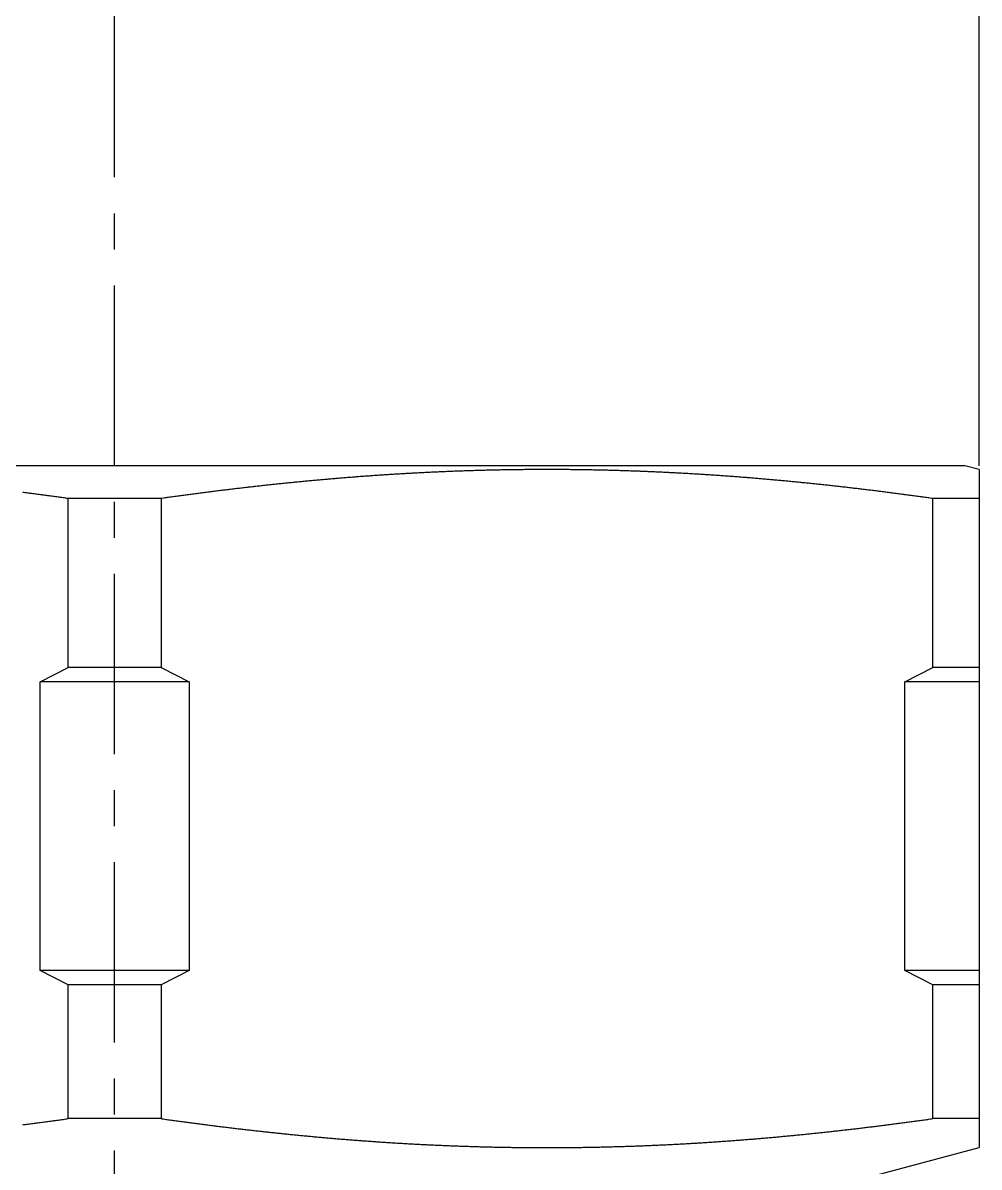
# Model space of a CAD drawing. Extents: x -4 to 100, y -19 to 67.
# Drawn here: x 91.51 to 98.15, y 5.54 to 13.48 of the extents above; entities that cross this region are included whole.
import ezdxf

# ---------------------------------------------------------------- set-up
doc = ezdxf.new("R2010")
doc.units = 0
doc.linetypes.add('CENTER', pattern=[2, 1.25, -0.25, 0.25, -0.25])
doc.layers.get('0').update_dxf_attribs({"linetype": 'CONTINUOUS'})
doc.layers.add('CENTER', color=1, linetype='CENTER')

msp = doc.modelspace()

# ---------------------------------------------------------------- linework, layer by layer
at = {"color": 7, "linetype": 'CONTINUOUS'}
for p, q in [((98.145, 10.4041), (98.145, 17.4041)), ((98.045, 10.4041), (86.245, 10.4041)), ((98.145, 10.3773), (98.045, 10.4041)), ((98.145, 10.3773), (98.145, 5.6748)), ((91.8231, 9.0041), (91.8231, 10.1764)), ((92.467, 10.1764), (91.8231, 10.1764)), ((92.467, 10.1764), (92.467, 9.0041)), ((98.145, 10.1764), (97.8231, 10.1764)), ((97.8231, 9.0041), (97.8231, 10.1764)), ((91.6283, 8.9041), (91.8231, 9.0041)), ((92.467, 9.0041), (91.8231, 9.0041)), ((92.467, 9.0041), (92.6617, 8.9041)), ((97.6283, 8.9041), (97.8231, 9.0041)), ((98.145, 9.0041), (97.8231, 9.0041)), ((92.6617, 8.9041), (91.6283, 8.9041)), ((91.6283, 6.9041), (91.6283, 8.9041)), ((92.6617, 8.9041), (92.6617, 6.9041)), ((97.6283, 6.9041), (97.6283, 8.9041)), ((98.145, 8.9041), (97.6283, 8.9041)), ((91.8231, 6.8041), (91.6283, 6.9041)), ((92.6617, 6.9041), (91.6283, 6.9041)), ((92.6617, 6.9041), (92.467, 6.8041)), ((97.8231, 6.8041), (97.6283, 6.9041)), ((98.145, 6.9041), (97.6283, 6.9041)), ((92.467, 6.8041), (91.8231, 6.8041)), ((91.8231, 5.8757), (91.8231, 6.8041)), ((92.467, 6.8041), (92.467, 5.8757)), ((97.8231, 5.8757), (97.8231, 6.8041)), ((98.145, 6.8041), (97.8231, 6.8041)), ((92.467, 5.8757), (91.8231, 5.8757)), ((98.145, 5.8757), (97.8231, 5.8757)), ((97.135, 5.4041), (98.145, 5.6748))]:
    msp.add_line(p, q, dxfattribs=at)
at = {"color": 7}
for points in [[(97.8231, 10.1764, 0), (97.8143, 10.1776, 0), (97.8055, 10.1789, 0), (97.7967, 10.1801, 0), (97.788, 10.1813, 0), (97.7792, 10.1826, 0), (97.7704, 10.1838, 0), (97.7617, 10.185, 0), (97.7529, 10.1862, 0), (97.7441, 10.1875, 0), (97.7353, 10.1887, 0), (97.7266, 10.1899, 0), (97.7178, 10.1911, 0), (97.709, 10.1923, 0), (97.7003, 10.1935, 0), (97.6915, 10.1947, 0), (97.6827, 10.1959, 0), (97.6739, 10.1971, 0), (97.6652, 10.1982, 0), (97.6564, 10.1994, 0), (97.6476, 10.2006, 0), (97.6388, 10.2018, 0), (97.63, 10.203, 0), (97.6213, 10.2041, 0), (97.6125, 10.2053, 0), (97.6037, 10.2065, 0), (97.5949, 10.2076, 0), (97.5861, 10.2088, 0), (97.5774, 10.2099, 0), (97.5686, 10.2111, 0), (97.5598, 10.2122, 0), (97.551, 10.2134, 0), (97.5422, 10.2145, 0), (97.5335, 10.2156, 0), (97.5247, 10.2168, 0), (97.5159, 10.2179, 0), (97.5071, 10.219, 0), (97.4983, 10.2201, 0), (97.4895, 10.2213, 0), (97.4807, 10.2224, 0), (97.472, 10.2235, 0), (97.4632, 10.2246, 0), (97.4544, 10.2257, 0), (97.4456, 10.2268, 0), (97.4368, 10.2279, 0), (97.428, 10.229, 0), (97.4192, 10.2301, 0), (97.4104, 10.2312, 0), (97.4017, 10.2323, 0), (97.3929, 10.2333, 0), (97.3841, 10.2344, 0), (97.3753, 10.2355, 0), (97.3665, 10.2366, 0), (97.3577, 10.2376, 0), (97.3489, 10.2387, 0), (97.3401, 10.2398, 0), (97.3313, 10.2408, 0), (97.3225, 10.2419, 0), (97.3137, 10.2429, 0), (97.3049, 10.244, 0), (97.2961, 10.245, 0), (97.2874, 10.246, 0), (97.2786, 10.2471, 0), (97.2698, 10.2481, 0), (97.261, 10.2491, 0), (97.2522, 10.2502, 0), (97.2434, 10.2512, 0), (97.2346, 10.2522, 0), (97.2258, 10.2532, 0), (97.217, 10.2542, 0), (97.2082, 10.2552, 0), (97.1994, 10.2562, 0), (97.1906, 10.2572, 0), (97.1818, 10.2582, 0), (97.173, 10.2592, 0), (97.1642, 10.2602, 0), (97.1554, 10.2612, 0), (97.1466, 10.2622, 0), (97.1378, 10.2631, 0), (97.129, 10.2641, 0), (97.1202, 10.2651, 0), (97.1114, 10.2661, 0), (97.1026, 10.267, 0), (97.0938, 10.268, 0), (97.085, 10.2689, 0), (97.0762, 10.2699, 0), (97.0673, 10.2708, 0), (97.0585, 10.2718, 0), (97.0497, 10.2727, 0), (97.0409, 10.2737, 0), (97.0321, 10.2746, 0), (97.0233, 10.2755, 0), (97.0145, 10.2764, 0), (97.0057, 10.2774, 0), (96.9969, 10.2783, 0), (96.9881, 10.2792, 0), (96.9793, 10.2801, 0), (96.9705, 10.281, 0), (96.9617, 10.2819, 0), (96.9528, 10.2828, 0), (96.944, 10.2837, 0), (96.9352, 10.2846, 0), (96.9264, 10.2855, 0), (96.9176, 10.2864, 0), (96.9088, 10.2872, 0), (96.9, 10.2881, 0), (96.8912, 10.289, 0), (96.8823, 10.2898, 0), (96.8735, 10.2907, 0), (96.8647, 10.2916, 0), (96.8559, 10.2924, 0), (96.8471, 10.2933, 0), (96.8383, 10.2941, 0), (96.8295, 10.295, 0), (96.8206, 10.2958, 0), (96.8118, 10.2966, 0), (96.803, 10.2975, 0), (96.7942, 10.2983, 0), (96.7854, 10.2991, 0), (96.7766, 10.2999, 0), (96.7677, 10.3008, 0), (96.7589, 10.3016, 0), (96.7501, 10.3024, 0), (96.7413, 10.3032, 0), (96.7325, 10.304, 0), (96.7236, 10.3048, 0), (96.7148, 10.3056, 0), (96.706, 10.3064, 0), (96.6972, 10.3071, 0), (96.6883, 10.3079, 0), (96.6795, 10.3087, 0), (96.6707, 10.3095, 0), (96.6619, 10.3102, 0), (96.6531, 10.311, 0), (96.6442, 10.3118, 0), (96.6354, 10.3125, 0), (96.6266, 10.3133, 0), (96.6178, 10.314, 0), (96.6089, 10.3148, 0), (96.6001, 10.3155, 0), (96.5913, 10.3162, 0), (96.5825, 10.317, 0), (96.5736, 10.3177, 0), (96.5648, 10.3184, 0), (96.556, 10.3191, 0), (96.5472, 10.3198, 0), (96.5383, 10.3205, 0), (96.5295, 10.3212, 0), (96.5207, 10.322, 0), (96.5118, 10.3226, 0), (96.503, 10.3233, 0), (96.4942, 10.324, 0), (96.4854, 10.3247, 0), (96.4765, 10.3254, 0), (96.4677, 10.3261, 0), (96.4589, 10.3267, 0), (96.45, 10.3274, 0), (96.4412, 10.3281, 0), (96.4324, 10.3287, 0), (96.4235, 10.3294, 0), (96.4147, 10.33, 0), (96.4059, 10.3307, 0), (96.397, 10.3313, 0), (96.3882, 10.332, 0), (96.3794, 10.3326, 0), (96.3705, 10.3332, 0), (96.3617, 10.3338, 0), (96.3529, 10.3345, 0), (96.344, 10.3351, 0), (96.3352, 10.3357, 0), (96.3264, 10.3363, 0), (96.3175, 10.3369, 0), (96.3087, 10.3375, 0), (96.2999, 10.3381, 0), (96.291, 10.3387, 0), (96.2822, 10.3393, 0), (96.2733, 10.3399, 0), (96.2645, 10.3404, 0), (96.2557, 10.341, 0), (96.2468, 10.3416, 0), (96.238, 10.3421, 0), (96.2292, 10.3427, 0), (96.2203, 10.3433, 0), (96.2115, 10.3438, 0), (96.2026, 10.3443, 0), (96.1938, 10.3449, 0), (96.185, 10.3454, 0), (96.1761, 10.346, 0), (96.1673, 10.3465, 0), (96.1584, 10.347, 0), (96.1496, 10.3475, 0), (96.1408, 10.3481, 0), (96.1319, 10.3486, 0), (96.1231, 10.3491, 0), (96.1142, 10.3496, 0), (96.1054, 10.3501, 0), (96.0966, 10.3506, 0), (96.0877, 10.3511, 0), (96.0789, 10.3515, 0), (96.07, 10.352, 0), (96.0612, 10.3525, 0), (96.0523, 10.353, 0), (96.0435, 10.3534, 0), (96.0346, 10.3539, 0), (96.0258, 10.3544, 0), (96.017, 10.3548, 0), (96.0081, 10.3553, 0), (95.9993, 10.3557, 0), (95.9904, 10.3562, 0), (95.9816, 10.3566, 0), (95.9727, 10.357, 0), (95.9639, 10.3574, 0), (95.955, 10.3579, 0), (95.9462, 10.3583, 0), (95.9373, 10.3587, 0), (95.9285, 10.3591, 0), (95.9197, 10.3595, 0), (95.9108, 10.3599, 0), (95.902, 10.3603, 0), (95.8931, 10.3607, 0), (95.8843, 10.3611, 0), (95.8754, 10.3615, 0), (95.8666, 10.3619, 0), (95.8577, 10.3622, 0), (95.8489, 10.3626, 0), (95.84, 10.363, 0), (95.8312, 10.3633, 0), (95.8223, 10.3637, 0), (95.8135, 10.364, 0), (95.8046, 10.3644, 0), (95.7958, 10.3647, 0), (95.7869, 10.3651, 0), (95.7781, 10.3654, 0), (95.7692, 10.3657, 0), (95.7604, 10.3661, 0), (95.7515, 10.3664, 0), (95.7427, 10.3667, 0), (95.7338, 10.367, 0), (95.725, 10.3673, 0), (95.7161, 10.3676, 0), (95.7073, 10.3679, 0), (95.6984, 10.3682, 0), (95.6896, 10.3685, 0), (95.6807, 10.3688, 0), (95.6719, 10.369, 0), (95.663, 10.3693, 0), (95.6542, 10.3696, 0), (95.6453, 10.3699, 0), (95.6365, 10.3701, 0), (95.6276, 10.3704, 0), (95.6188, 10.3706, 0), (95.6099, 10.3709, 0), (95.6011, 10.3711, 0), (95.5922, 10.3714, 0), (95.5833, 10.3716, 0), (95.5745, 10.3718, 0), (95.5656, 10.372, 0), (95.5568, 10.3723, 0), (95.5479, 10.3725, 0), (95.5391, 10.3727, 0), (95.5302, 10.3729, 0), (95.5214, 10.3731, 0), (95.5125, 10.3733, 0), (95.5037, 10.3735, 0), (95.4948, 10.3737, 0), (95.486, 10.3739, 0), (95.4771, 10.374, 0), (95.4682, 10.3742, 0), (95.4594, 10.3744, 0), (95.4505, 10.3745, 0), (95.4417, 10.3747, 0), (95.4328, 10.3749, 0), (95.424, 10.375, 0), (95.4151, 10.3751, 0), (95.4063, 10.3753, 0), (95.3974, 10.3754, 0), (95.3886, 10.3756, 0), (95.3797, 10.3757, 0), (95.3708, 10.3758, 0), (95.362, 10.3759, 0), (95.3531, 10.376, 0), (95.3443, 10.3761, 0), (95.3354, 10.3762, 0), (95.3266, 10.3763, 0), (95.3177, 10.3764, 0), (95.3089, 10.3765, 0), (95.3, 10.3766, 0), (95.2911, 10.3767, 0), (95.2823, 10.3768, 0), (95.2734, 10.3768, 0), (95.2646, 10.3769, 0), (95.2557, 10.377, 0), (95.2469, 10.377, 0), (95.238, 10.3771, 0), (95.2291, 10.3771, 0), (95.2203, 10.3772, 0), (95.2114, 10.3772, 0), (95.2026, 10.3772, 0), (95.1937, 10.3773, 0), (95.1849, 10.3773, 0), (95.176, 10.3773, 0), (95.1672, 10.3773, 0), (95.1583, 10.3773, 0), (95.1494, 10.3773, 0), (95.1406, 10.3773, 0), (95.1317, 10.3773, 0), (95.1229, 10.3773, 0), (95.114, 10.3773, 0), (95.1052, 10.3773, 0), (95.0963, 10.3773, 0), (95.0875, 10.3772, 0), (95.0786, 10.3772, 0), (95.0697, 10.3772, 0), (95.0609, 10.3771, 0), (95.052, 10.3771, 0), (95.0432, 10.377, 0), (95.0343, 10.377, 0), (95.0255, 10.3769, 0), (95.0166, 10.3768, 0), (95.0077, 10.3768, 0), (94.9989, 10.3767, 0), (94.99, 10.3766, 0), (94.9812, 10.3765, 0), (94.9723, 10.3764, 0), (94.9635, 10.3763, 0), (94.9546, 10.3762, 0), (94.9458, 10.3761, 0), (94.9369, 10.376, 0), (94.928, 10.3759, 0), (94.9192, 10.3758, 0), (94.9103, 10.3757, 0), (94.9015, 10.3755, 0), (94.8926, 10.3754, 0), (94.8838, 10.3753, 0), (94.8749, 10.3751, 0), (94.8661, 10.375, 0), (94.8572, 10.3748, 0), (94.8484, 10.3747, 0), (94.8395, 10.3745, 0), (94.8306, 10.3744, 0), (94.8218, 10.3742, 0), (94.8129, 10.374, 0), (94.8041, 10.3738, 0), (94.7952, 10.3737, 0), (94.7864, 10.3735, 0), (94.7775, 10.3733, 0), (94.7687, 10.3731, 0), (94.7598, 10.3729, 0), (94.751, 10.3727, 0), (94.7421, 10.3725, 0), (94.7332, 10.3723, 0), (94.7244, 10.372, 0), (94.7155, 10.3718, 0), (94.7067, 10.3716, 0), (94.6978, 10.3713, 0), (94.689, 10.3711, 0), (94.6801, 10.3709, 0), (94.6713, 10.3706, 0), (94.6624, 10.3704, 0), (94.6536, 10.3701, 0), (94.6447, 10.3699, 0), (94.6359, 10.3696, 0), (94.627, 10.3693, 0), (94.6182, 10.369, 0), (94.6093, 10.3688, 0), (94.6005, 10.3685, 0), (94.5916, 10.3682, 0), (94.5828, 10.3679, 0), (94.5739, 10.3676, 0), (94.5651, 10.3673, 0), (94.5562, 10.367, 0), (94.5474, 10.3667, 0), (94.5385, 10.3664, 0), (94.5297, 10.366, 0), (94.5208, 10.3657, 0), (94.512, 10.3654, 0), (94.5031, 10.3651, 0), (94.4943, 10.3647, 0), (94.4854, 10.3644, 0), (94.4766, 10.364, 0), (94.4677, 10.3637, 0), (94.4589, 10.3633, 0), (94.45, 10.363, 0), (94.4412, 10.3626, 0), (94.4323, 10.3622, 0), (94.4235, 10.3619, 0), (94.4146, 10.3615, 0), (94.4058, 10.3611, 0), (94.3969, 10.3607, 0), (94.3881, 10.3603, 0), (94.3792, 10.3599, 0), (94.3704, 10.3595, 0), (94.3615, 10.3591, 0), (94.3527, 10.3587, 0), (94.3438, 10.3583, 0), (94.335, 10.3579, 0), (94.3261, 10.3574, 0), (94.3173, 10.357, 0), (94.3085, 10.3566, 0), (94.2996, 10.3562, 0), (94.2908, 10.3557, 0), (94.2819, 10.3553, 0), (94.2731, 10.3548, 0), (94.2642, 10.3544, 0), (94.2554, 10.3539, 0), (94.2465, 10.3534, 0), (94.2377, 10.353, 0), (94.2289, 10.3525, 0), (94.22, 10.352, 0), (94.2112, 10.3515, 0), (94.2023, 10.3511, 0), (94.1935, 10.3506, 0), (94.1846, 10.3501, 0), (94.1758, 10.3496, 0), (94.167, 10.3491, 0), (94.1581, 10.3486, 0), (94.1493, 10.3481, 0), (94.1404, 10.3475, 0), (94.1316, 10.347, 0), (94.1227, 10.3465, 0), (94.1139, 10.346, 0), (94.1051, 10.3454, 0), (94.0962, 10.3449, 0), (94.0874, 10.3443, 0), (94.0786, 10.3438, 0), (94.0697, 10.3433, 0), (94.0609, 10.3427, 0), (94.052, 10.3421, 0), (94.0432, 10.3416, 0), (94.0344, 10.341, 0), (94.0255, 10.3404, 0), (94.0167, 10.3399, 0), (94.0078, 10.3393, 0), (93.999, 10.3387, 0), (93.9902, 10.3381, 0), (93.9813, 10.3375, 0), (93.9725, 10.3369, 0), (93.9637, 10.3363, 0), (93.9548, 10.3357, 0), (93.946, 10.3351, 0), (93.9372, 10.3345, 0), (93.9283, 10.3338, 0), (93.9195, 10.3332, 0), (93.9107, 10.3326, 0), (93.9018, 10.332, 0), (93.893, 10.3313, 0), (93.8842, 10.3307, 0), (93.8753, 10.33, 0), (93.8665, 10.3294, 0), (93.8577, 10.3287, 0), (93.8488, 10.3281, 0), (93.84, 10.3274, 0), (93.8312, 10.3267, 0), (93.8223, 10.3261, 0), (93.8135, 10.3254, 0), (93.8047, 10.3247, 0), (93.7958, 10.324, 0), (93.787, 10.3233, 0), (93.7782, 10.3226, 0), (93.7694, 10.322, 0), (93.7605, 10.3212, 0), (93.7517, 10.3205, 0), (93.7429, 10.3198, 0), (93.7341, 10.3191, 0), (93.7252, 10.3184, 0), (93.7164, 10.3177, 0), (93.7076, 10.317, 0), (93.6987, 10.3162, 0), (93.6899, 10.3155, 0), (93.6811, 10.3148, 0), (93.6723, 10.314, 0), (93.6634, 10.3133, 0), (93.6546, 10.3125, 0), (93.6458, 10.3118, 0), (93.637, 10.311, 0), (93.6281, 10.3102, 0), (93.6193, 10.3095, 0), (93.6105, 10.3087, 0), (93.6017, 10.3079, 0), (93.5929, 10.3071, 0), (93.584, 10.3064, 0), (93.5752, 10.3056, 0), (93.5664, 10.3048, 0), (93.5576, 10.304, 0), (93.5488, 10.3032, 0), (93.5399, 10.3024, 0), (93.5311, 10.3016, 0), (93.5223, 10.3008, 0), (93.5135, 10.2999, 0), (93.5047, 10.2991, 0), (93.4958, 10.2983, 0), (93.487, 10.2975, 0), (93.4782, 10.2966, 0), (93.4694, 10.2958, 0), (93.4606, 10.295, 0), (93.4518, 10.2941, 0), (93.4429, 10.2933, 0), (93.4341, 10.2924, 0), (93.4253, 10.2916, 0), (93.4165, 10.2907, 0), (93.4077, 10.2898, 0), (93.3989, 10.289, 0), (93.3901, 10.2881, 0), (93.3812, 10.2872, 0), (93.3724, 10.2864, 0), (93.3636, 10.2855, 0), (93.3548, 10.2846, 0), (93.346, 10.2837, 0), (93.3372, 10.2828, 0), (93.3284, 10.2819, 0), (93.3196, 10.281, 0), (93.3108, 10.2801, 0), (93.302, 10.2792, 0), (93.2931, 10.2783, 0), (93.2843, 10.2774, 0), (93.2755, 10.2764, 0), (93.2667, 10.2755, 0), (93.2579, 10.2746, 0), (93.2491, 10.2737, 0), (93.2403, 10.2727, 0), (93.2315, 10.2718, 0), (93.2227, 10.2708, 0), (93.2139, 10.2699, 0), (93.2051, 10.2689, 0), (93.1963, 10.268, 0), (93.1875, 10.267, 0), (93.1787, 10.2661, 0), (93.1699, 10.2651, 0), (93.1611, 10.2641, 0), (93.1523, 10.2631, 0), (93.1435, 10.2622, 0), (93.1347, 10.2612, 0), (93.1259, 10.2602, 0), (93.117, 10.2592, 0), (93.1082, 10.2582, 0), (93.0994, 10.2572, 0), (93.0906, 10.2562, 0), (93.0819, 10.2552, 0), (93.0731, 10.2542, 0), (93.0643, 10.2532, 0), (93.0555, 10.2522, 0), (93.0467, 10.2512, 0), (93.0379, 10.2502, 0), (93.0291, 10.2491, 0), (93.0203, 10.2481, 0), (93.0115, 10.2471, 0), (93.0027, 10.246, 0), (92.9939, 10.245, 0), (92.9851, 10.244, 0), (92.9763, 10.2429, 0), (92.9675, 10.2419, 0), (92.9587, 10.2408, 0), (92.9499, 10.2397, 0), (92.9411, 10.2387, 0), (92.9323, 10.2376, 0), (92.9235, 10.2366, 0), (92.9147, 10.2355, 0), (92.906, 10.2344, 0), (92.8972, 10.2333, 0), (92.8884, 10.2323, 0), (92.8796, 10.2312, 0), (92.8708, 10.2301, 0), (92.862, 10.229, 0), (92.8532, 10.2279, 0), (92.8444, 10.2268, 0), (92.8356, 10.2257, 0), (92.8269, 10.2246, 0), (92.8181, 10.2235, 0), (92.8093, 10.2224, 0), (92.8005, 10.2213, 0), (92.7917, 10.2201, 0), (92.7829, 10.219, 0), (92.7741, 10.2179, 0), (92.7654, 10.2168, 0), (92.7566, 10.2156, 0), (92.7478, 10.2145, 0), (92.739, 10.2134, 0), (92.7302, 10.2122, 0), (92.7215, 10.2111, 0), (92.7127, 10.2099, 0), (92.7039, 10.2088, 0), (92.6951, 10.2076, 0), (92.6863, 10.2065, 0), (92.6775, 10.2053, 0), (92.6688, 10.2041, 0), (92.66, 10.203, 0), (92.6512, 10.2018, 0), (92.6424, 10.2006, 0), (92.6337, 10.1994, 0), (92.6249, 10.1982, 0), (92.6161, 10.1971, 0), (92.6073, 10.1959, 0), (92.5986, 10.1947, 0), (92.5898, 10.1935, 0), (92.581, 10.1923, 0), (92.5722, 10.1911, 0), (92.5635, 10.1899, 0), (92.5547, 10.1887, 0), (92.5459, 10.1875, 0), (92.5371, 10.1862, 0), (92.5284, 10.185, 0), (92.5196, 10.1838, 0), (92.5108, 10.1826, 0), (92.5021, 10.1813, 0), (92.4933, 10.1801, 0), (92.4845, 10.1789, 0), (92.4757, 10.1776, 0), (92.467, 10.1764, 0)], [(91.8231, 10.1764, 0), (91.8143, 10.1776, 0), (91.8055, 10.1789, 0), (91.7967, 10.1801, 0), (91.788, 10.1813, 0), (91.7792, 10.1826, 0), (91.7704, 10.1838, 0), (91.7617, 10.185, 0), (91.7529, 10.1862, 0), (91.7441, 10.1875, 0), (91.7353, 10.1887, 0), (91.7266, 10.1899, 0), (91.7178, 10.1911, 0), (91.709, 10.1923, 0), (91.7003, 10.1935, 0), (91.6915, 10.1947, 0), (91.6827, 10.1959, 0), (91.6739, 10.1971, 0), (91.6652, 10.1982, 0), (91.6564, 10.1994, 0), (91.6476, 10.2006, 0), (91.6388, 10.2018, 0), (91.63, 10.203, 0), (91.6213, 10.2041, 0), (91.6125, 10.2053, 0), (91.6037, 10.2065, 0), (91.5949, 10.2076, 0), (91.5861, 10.2088, 0), (91.5774, 10.2099, 0), (91.5686, 10.2111, 0), (91.5598, 10.2122, 0), (91.551, 10.2134, 0), (91.5422, 10.2145, 0), (91.5335, 10.2156, 0), (91.5247, 10.2168, 0), (91.5159, 10.2179, 0), (91.5071, 10.219, 0)], [(91.5071, 5.8331, 0), (91.5159, 5.8342, 0), (91.5247, 5.8354, 0), (91.5335, 5.8365, 0), (91.5422, 5.8376, 0), (91.551, 5.8388, 0), (91.5598, 5.8399, 0), (91.5686, 5.8411, 0), (91.5774, 5.8422, 0), (91.5861, 5.8434, 0), (91.5949, 5.8445, 0), (91.6037, 5.8457, 0), (91.6125, 5.8468, 0), (91.6213, 5.848, 0), (91.63, 5.8492, 0), (91.6388, 5.8503, 0), (91.6476, 5.8515, 0), (91.6564, 5.8527, 0), (91.6652, 5.8539, 0), (91.6739, 5.8551, 0), (91.6827, 5.8562, 0), (91.6915, 5.8574, 0), (91.7003, 5.8586, 0), (91.709, 5.8598, 0), (91.7178, 5.861, 0), (91.7266, 5.8622, 0), (91.7353, 5.8635, 0), (91.7441, 5.8647, 0), (91.7529, 5.8659, 0), (91.7617, 5.8671, 0), (91.7704, 5.8683, 0), (91.7792, 5.8696, 0), (91.788, 5.8708, 0), (91.7967, 5.872, 0), (91.8055, 5.8733, 0), (91.8143, 5.8745, 0), (91.8231, 5.8757, 0)], [(92.467, 5.8757, 0), (92.4757, 5.8745, 0), (92.4845, 5.8733, 0), (92.4933, 5.872, 0), (92.5021, 5.8708, 0), (92.5108, 5.8696, 0), (92.5196, 5.8683, 0), (92.5284, 5.8671, 0), (92.5371, 5.8659, 0), (92.5459, 5.8647, 0), (92.5547, 5.8635, 0), (92.5635, 5.8622, 0), (92.5722, 5.861, 0), (92.581, 5.8598, 0), (92.5898, 5.8586, 0), (92.5986, 5.8574, 0), (92.6073, 5.8563, 0), (92.6161, 5.8551, 0), (92.6249, 5.8539, 0), (92.6337, 5.8527, 0), (92.6424, 5.8515, 0), (92.6512, 5.8503, 0), (92.66, 5.8492, 0), (92.6688, 5.848, 0), (92.6775, 5.8468, 0), (92.6863, 5.8457, 0), (92.6951, 5.8445, 0), (92.7039, 5.8434, 0), (92.7127, 5.8422, 0), (92.7215, 5.8411, 0), (92.7302, 5.8399, 0), (92.739, 5.8388, 0), (92.7478, 5.8376, 0), (92.7566, 5.8365, 0), (92.7654, 5.8354, 0), (92.7741, 5.8342, 0), (92.7829, 5.8331, 0), (92.7917, 5.832, 0), (92.8005, 5.8309, 0), (92.8093, 5.8297, 0), (92.8181, 5.8286, 0), (92.8269, 5.8275, 0), (92.8356, 5.8264, 0), (92.8444, 5.8253, 0), (92.8532, 5.8242, 0), (92.862, 5.8231, 0), (92.8708, 5.822, 0), (92.8796, 5.8209, 0), (92.8884, 5.8199, 0), (92.8972, 5.8188, 0), (92.906, 5.8177, 0), (92.9147, 5.8166, 0), (92.9235, 5.8156, 0), (92.9323, 5.8145, 0), (92.9411, 5.8134, 0), (92.9499, 5.8124, 0), (92.9587, 5.8113, 0), (92.9675, 5.8103, 0), (92.9763, 5.8092, 0), (92.9851, 5.8082, 0), (92.9939, 5.8071, 0), (93.0027, 5.8061, 0), (93.0115, 5.805, 0), (93.0203, 5.804, 0), (93.0291, 5.803, 0), (93.0379, 5.802, 0), (93.0467, 5.8009, 0), (93.0555, 5.7999, 0), (93.0643, 5.7989, 0), (93.0731, 5.7979, 0), (93.0819, 5.7969, 0), (93.0906, 5.7959, 0), (93.0994, 5.7949, 0), (93.1082, 5.7939, 0), (93.117, 5.7929, 0), (93.1258, 5.7919, 0), (93.1347, 5.7909, 0), (93.1435, 5.79, 0), (93.1523, 5.789, 0), (93.1611, 5.788, 0), (93.1699, 5.787, 0), (93.1787, 5.7861, 0), (93.1875, 5.7851, 0), (93.1963, 5.7841, 0), (93.2051, 5.7832, 0), (93.2139, 5.7822, 0), (93.2227, 5.7813, 0), (93.2315, 5.7803, 0), (93.2403, 5.7794, 0), (93.2491, 5.7785, 0), (93.2579, 5.7775, 0), (93.2667, 5.7766, 0), (93.2755, 5.7757, 0), (93.2843, 5.7748, 0), (93.2931, 5.7738, 0), (93.302, 5.7729, 0), (93.3108, 5.772, 0), (93.3196, 5.7711, 0), (93.3284, 5.7702, 0), (93.3372, 5.7693, 0), (93.346, 5.7684, 0), (93.3548, 5.7675, 0), (93.3636, 5.7667, 0), (93.3724, 5.7658, 0), (93.3812, 5.7649, 0), (93.3901, 5.764, 0), (93.3989, 5.7631, 0), (93.4077, 5.7623, 0), (93.4165, 5.7614, 0), (93.4253, 5.7606, 0), (93.4341, 5.7597, 0), (93.4429, 5.7588, 0), (93.4518, 5.758, 0), (93.4606, 5.7572, 0), (93.4694, 5.7563, 0), (93.4782, 5.7555, 0), (93.487, 5.7546, 0), (93.4958, 5.7538, 0), (93.5047, 5.753, 0), (93.5135, 5.7522, 0), (93.5223, 5.7514, 0), (93.5311, 5.7505, 0), (93.5399, 5.7497, 0), (93.5488, 5.7489, 0), (93.5576, 5.7481, 0), (93.5664, 5.7473, 0), (93.5752, 5.7466, 0), (93.584, 5.7458, 0), (93.5929, 5.745, 0), (93.6017, 5.7442, 0), (93.6105, 5.7434, 0), (93.6193, 5.7427, 0), (93.6281, 5.7419, 0), (93.637, 5.7411, 0), (93.6458, 5.7404, 0), (93.6546, 5.7396, 0), (93.6634, 5.7389, 0), (93.6723, 5.7381, 0), (93.6811, 5.7374, 0), (93.6899, 5.7366, 0), (93.6987, 5.7359, 0), (93.7076, 5.7352, 0), (93.7164, 5.7344, 0), (93.7252, 5.7337, 0), (93.734, 5.733, 0), (93.7429, 5.7323, 0), (93.7517, 5.7316, 0), (93.7605, 5.7309, 0), (93.7694, 5.7302, 0), (93.7782, 5.7295, 0), (93.787, 5.7288, 0), (93.7958, 5.7281, 0), (93.8047, 5.7274, 0), (93.8135, 5.7267, 0), (93.8223, 5.726, 0), (93.8312, 5.7254, 0), (93.84, 5.7247, 0), (93.8488, 5.7241, 0), (93.8577, 5.7234, 0), (93.8665, 5.7227, 0), (93.8753, 5.7221, 0), (93.8842, 5.7214, 0), (93.893, 5.7208, 0), (93.9018, 5.7202, 0), (93.9107, 5.7195, 0), (93.9195, 5.7189, 0), (93.9283, 5.7183, 0), (93.9372, 5.7176, 0), (93.946, 5.717, 0), (93.9548, 5.7164, 0), (93.9637, 5.7158, 0), (93.9725, 5.7152, 0), (93.9813, 5.7146, 0), (93.9902, 5.714, 0), (93.999, 5.7134, 0), (94.0078, 5.7129, 0), (94.0167, 5.7123, 0), (94.0255, 5.7117, 0), (94.0344, 5.7111, 0), (94.0432, 5.7105, 0), (94.052, 5.71, 0), (94.0609, 5.7094, 0), (94.0697, 5.7089, 0), (94.0785, 5.7083, 0), (94.0874, 5.7078, 0), (94.0962, 5.7072, 0), (94.1051, 5.7067, 0), (94.1139, 5.7062, 0), (94.1227, 5.7056, 0), (94.1316, 5.7051, 0), (94.1404, 5.7046, 0), (94.1493, 5.7041, 0), (94.1581, 5.7035, 0), (94.167, 5.7031, 0), (94.1758, 5.7025, 0), (94.1846, 5.702, 0), (94.1935, 5.7016, 0), (94.2023, 5.7011, 0), (94.2112, 5.7006, 0), (94.22, 5.7001, 0), (94.2289, 5.6996, 0), (94.2377, 5.6992, 0), (94.2465, 5.6987, 0), (94.2554, 5.6982, 0), (94.2642, 5.6978, 0), (94.2731, 5.6973, 0), (94.2819, 5.6969, 0), (94.2908, 5.6964, 0), (94.2996, 5.696, 0), (94.3085, 5.6955, 0), (94.3173, 5.6951, 0), (94.3261, 5.6947, 0), (94.335, 5.6943, 0), (94.3438, 5.6938, 0), (94.3527, 5.6934, 0), (94.3615, 5.693, 0), (94.3704, 5.6926, 0), (94.3792, 5.6922, 0), (94.3881, 5.6918, 0), (94.3969, 5.6914, 0), (94.4058, 5.691, 0), (94.4146, 5.6906, 0), (94.4235, 5.6903, 0), (94.4323, 5.6899, 0), (94.4412, 5.6895, 0), (94.45, 5.6891, 0), (94.4589, 5.6888, 0), (94.4677, 5.6884, 0), (94.4766, 5.6881, 0), (94.4854, 5.6877, 0), (94.4943, 5.6874, 0), (94.5031, 5.6871, 0), (94.512, 5.6867, 0), (94.5208, 5.6864, 0), (94.5297, 5.6861, 0), (94.5385, 5.6857, 0), (94.5474, 5.6854, 0), (94.5562, 5.6851, 0), (94.5651, 5.6848, 0), (94.5739, 5.6845, 0), (94.5828, 5.6842, 0), (94.5916, 5.6839, 0), (94.6005, 5.6836, 0), (94.6093, 5.6833, 0), (94.6182, 5.6831, 0), (94.627, 5.6828, 0), (94.6359, 5.6825, 0), (94.6447, 5.6823, 0), (94.6536, 5.682, 0), (94.6624, 5.6817, 0), (94.6713, 5.6815, 0), (94.6801, 5.6812, 0), (94.689, 5.681, 0), (94.6978, 5.6808, 0), (94.7067, 5.6805, 0), (94.7155, 5.6803, 0), (94.7244, 5.6801, 0), (94.7332, 5.6799, 0), (94.7421, 5.6796, 0), (94.751, 5.6794, 0), (94.7598, 5.6792, 0), (94.7687, 5.679, 0), (94.7775, 5.6788, 0), (94.7864, 5.6786, 0), (94.7952, 5.6784, 0), (94.8041, 5.6783, 0), (94.8129, 5.6781, 0), (94.8218, 5.6779, 0), (94.8306, 5.6777, 0), (94.8395, 5.6776, 0), (94.8484, 5.6774, 0), (94.8572, 5.6773, 0), (94.8661, 5.6771, 0), (94.8749, 5.677, 0), (94.8838, 5.6768, 0), (94.8926, 5.6767, 0), (94.9015, 5.6766, 0), (94.9103, 5.6764, 0), (94.9192, 5.6763, 0), (94.928, 5.6762, 0), (94.9369, 5.6761, 0), (94.9458, 5.676, 0), (94.9546, 5.6759, 0), (94.9635, 5.6758, 0), (94.9723, 5.6757, 0), (94.9812, 5.6756, 0), (94.99, 5.6755, 0), (94.9989, 5.6754, 0), (95.0077, 5.6753, 0), (95.0166, 5.6753, 0), (95.0255, 5.6752, 0), (95.0343, 5.6752, 0), (95.0432, 5.6751, 0), (95.052, 5.675, 0), (95.0609, 5.675, 0), (95.0697, 5.6749, 0), (95.0786, 5.6749, 0), (95.0875, 5.6749, 0), (95.0963, 5.6749, 0), (95.1052, 5.6748, 0), (95.114, 5.6748, 0), (95.1229, 5.6748, 0), (95.1317, 5.6748, 0), (95.1406, 5.6748, 0), (95.1494, 5.6748, 0), (95.1583, 5.6748, 0), (95.1672, 5.6748, 0), (95.176, 5.6748, 0), (95.1849, 5.6748, 0), (95.1937, 5.6749, 0), (95.2026, 5.6749, 0), (95.2114, 5.6749, 0), (95.2203, 5.6749, 0), (95.2291, 5.675, 0), (95.238, 5.675, 0), (95.2469, 5.6751, 0), (95.2557, 5.6752, 0), (95.2646, 5.6752, 0), (95.2734, 5.6753, 0), (95.2823, 5.6753, 0), (95.2911, 5.6754, 0), (95.3, 5.6755, 0), (95.3089, 5.6756, 0), (95.3177, 5.6757, 0), (95.3266, 5.6758, 0), (95.3354, 5.6759, 0), (95.3443, 5.676, 0), (95.3531, 5.6761, 0), (95.362, 5.6762, 0), (95.3708, 5.6763, 0), (95.3797, 5.6764, 0), (95.3886, 5.6766, 0), (95.3974, 5.6767, 0), (95.4063, 5.6768, 0), (95.4151, 5.677, 0), (95.424, 5.6771, 0), (95.4328, 5.6773, 0), (95.4417, 5.6774, 0), (95.4505, 5.6776, 0), (95.4594, 5.6777, 0), (95.4682, 5.6779, 0), (95.4771, 5.6781, 0), (95.486, 5.6783, 0), (95.4948, 5.6785, 0), (95.5037, 5.6786, 0), (95.5125, 5.6788, 0), (95.5214, 5.679, 0), (95.5302, 5.6792, 0), (95.5391, 5.6794, 0), (95.5479, 5.6796, 0), (95.5568, 5.6799, 0), (95.5656, 5.6801, 0), (95.5745, 5.6803, 0), (95.5833, 5.6805, 0), (95.5922, 5.6808, 0), (95.601, 5.681, 0), (95.6099, 5.6813, 0), (95.6188, 5.6815, 0), (95.6276, 5.6818, 0), (95.6365, 5.682, 0), (95.6453, 5.6823, 0), (95.6542, 5.6825, 0), (95.663, 5.6828, 0), (95.6719, 5.6831, 0), (95.6807, 5.6834, 0), (95.6896, 5.6836, 0), (95.6984, 5.6839, 0), (95.7073, 5.6842, 0), (95.7161, 5.6845, 0), (95.725, 5.6848, 0), (95.7338, 5.6851, 0), (95.7427, 5.6854, 0), (95.7515, 5.6857, 0), (95.7604, 5.6861, 0), (95.7692, 5.6864, 0), (95.7781, 5.6867, 0), (95.7869, 5.6871, 0), (95.7958, 5.6874, 0), (95.8046, 5.6877, 0), (95.8135, 5.6881, 0), (95.8223, 5.6884, 0), (95.8312, 5.6888, 0), (95.84, 5.6891, 0), (95.8489, 5.6895, 0), (95.8577, 5.6899, 0), (95.8666, 5.6903, 0), (95.8754, 5.6906, 0), (95.8843, 5.691, 0), (95.8931, 5.6914, 0), (95.902, 5.6918, 0), (95.9108, 5.6922, 0), (95.9197, 5.6926, 0), (95.9285, 5.693, 0), (95.9373, 5.6934, 0), (95.9462, 5.6938, 0), (95.955, 5.6943, 0), (95.9639, 5.6947, 0), (95.9727, 5.6951, 0), (95.9816, 5.6955, 0), (95.9904, 5.696, 0), (95.9993, 5.6964, 0), (96.0081, 5.6969, 0), (96.017, 5.6973, 0), (96.0258, 5.6978, 0), (96.0346, 5.6982, 0), (96.0435, 5.6987, 0), (96.0523, 5.6992, 0), (96.0612, 5.6996, 0), (96.07, 5.7001, 0), (96.0789, 5.7006, 0), (96.0877, 5.7011, 0), (96.0966, 5.7016, 0), (96.1054, 5.702, 0), (96.1142, 5.7025, 0), (96.1231, 5.7031, 0), (96.1319, 5.7035, 0), (96.1408, 5.7041, 0), (96.1496, 5.7046, 0), (96.1584, 5.7051, 0), (96.1673, 5.7056, 0), (96.1761, 5.7062, 0), (96.185, 5.7067, 0), (96.1938, 5.7072, 0), (96.2026, 5.7078, 0), (96.2115, 5.7083, 0), (96.2203, 5.7089, 0), (96.2292, 5.7094, 0), (96.238, 5.71, 0), (96.2468, 5.7105, 0), (96.2557, 5.7111, 0), (96.2645, 5.7117, 0), (96.2733, 5.7123, 0), (96.2822, 5.7128, 0), (96.291, 5.7134, 0), (96.2999, 5.714, 0), (96.3087, 5.7146, 0), (96.3175, 5.7152, 0), (96.3264, 5.7158, 0), (96.3352, 5.7164, 0), (96.344, 5.717, 0), (96.3529, 5.7176, 0), (96.3617, 5.7183, 0), (96.3705, 5.7189, 0), (96.3794, 5.7195, 0), (96.3882, 5.7202, 0), (96.397, 5.7208, 0), (96.4059, 5.7214, 0), (96.4147, 5.7221, 0), (96.4235, 5.7227, 0), (96.4324, 5.7234, 0), (96.4412, 5.7241, 0), (96.45, 5.7247, 0), (96.4589, 5.7254, 0), (96.4677, 5.726, 0), (96.4765, 5.7267, 0), (96.4854, 5.7274, 0), (96.4942, 5.7281, 0), (96.503, 5.7288, 0), (96.5118, 5.7295, 0), (96.5207, 5.7302, 0), (96.5295, 5.7309, 0), (96.5383, 5.7316, 0), (96.5472, 5.7323, 0), (96.556, 5.733, 0), (96.5648, 5.7337, 0), (96.5736, 5.7344, 0), (96.5825, 5.7352, 0), (96.5913, 5.7359, 0), (96.6001, 5.7366, 0), (96.6089, 5.7374, 0), (96.6178, 5.7381, 0), (96.6266, 5.7389, 0), (96.6354, 5.7396, 0), (96.6442, 5.7404, 0), (96.6531, 5.7411, 0), (96.6619, 5.7419, 0), (96.6707, 5.7427, 0), (96.6795, 5.7434, 0), (96.6883, 5.7442, 0), (96.6972, 5.745, 0), (96.706, 5.7458, 0), (96.7148, 5.7466, 0), (96.7236, 5.7473, 0), (96.7325, 5.7481, 0), (96.7413, 5.7489, 0), (96.7501, 5.7497, 0), (96.7589, 5.7505, 0), (96.7677, 5.7514, 0), (96.7766, 5.7522, 0), (96.7854, 5.753, 0), (96.7942, 5.7538, 0), (96.803, 5.7546, 0), (96.8118, 5.7555, 0), (96.8206, 5.7563, 0), (96.8295, 5.7572, 0), (96.8383, 5.758, 0), (96.8471, 5.7588, 0), (96.8559, 5.7597, 0), (96.8647, 5.7606, 0), (96.8735, 5.7614, 0), (96.8823, 5.7623, 0), (96.8912, 5.7631, 0), (96.9, 5.764, 0), (96.9088, 5.7649, 0), (96.9176, 5.7658, 0), (96.9264, 5.7667, 0), (96.9352, 5.7675, 0), (96.944, 5.7684, 0), (96.9528, 5.7693, 0), (96.9617, 5.7702, 0), (96.9705, 5.7711, 0), (96.9793, 5.772, 0), (96.9881, 5.7729, 0), (96.9969, 5.7738, 0), (97.0057, 5.7748, 0), (97.0145, 5.7757, 0), (97.0233, 5.7766, 0), (97.0321, 5.7775, 0), (97.0409, 5.7785, 0), (97.0497, 5.7794, 0), (97.0585, 5.7803, 0), (97.0673, 5.7813, 0), (97.0762, 5.7822, 0), (97.085, 5.7832, 0), (97.0938, 5.7841, 0), (97.1026, 5.7851, 0), (97.1114, 5.7861, 0), (97.1202, 5.787, 0), (97.129, 5.788, 0), (97.1378, 5.789, 0), (97.1466, 5.79, 0), (97.1554, 5.7909, 0), (97.1642, 5.7919, 0), (97.173, 5.7929, 0), (97.1818, 5.7939, 0), (97.1906, 5.7949, 0), (97.1994, 5.7959, 0), (97.2082, 5.7969, 0), (97.217, 5.7979, 0), (97.2258, 5.7989, 0), (97.2346, 5.7999, 0), (97.2434, 5.8009, 0), (97.2522, 5.802, 0), (97.261, 5.803, 0), (97.2698, 5.804, 0), (97.2786, 5.805, 0), (97.2874, 5.8061, 0), (97.2961, 5.8071, 0), (97.3049, 5.8082, 0), (97.3137, 5.8092, 0), (97.3225, 5.8103, 0), (97.3313, 5.8113, 0), (97.3401, 5.8124, 0), (97.3489, 5.8134, 0), (97.3577, 5.8145, 0), (97.3665, 5.8156, 0), (97.3753, 5.8166, 0), (97.3841, 5.8177, 0), (97.3929, 5.8188, 0), (97.4017, 5.8199, 0), (97.4104, 5.8209, 0), (97.4192, 5.822, 0), (97.428, 5.8231, 0), (97.4368, 5.8242, 0), (97.4456, 5.8253, 0), (97.4544, 5.8264, 0), (97.4632, 5.8275, 0), (97.472, 5.8286, 0), (97.4807, 5.8297, 0), (97.4895, 5.8309, 0), (97.4983, 5.832, 0), (97.5071, 5.8331, 0), (97.5159, 5.8342, 0), (97.5247, 5.8354, 0), (97.5335, 5.8365, 0), (97.5422, 5.8376, 0), (97.551, 5.8388, 0), (97.5598, 5.8399, 0), (97.5686, 5.8411, 0), (97.5774, 5.8422, 0), (97.5861, 5.8434, 0), (97.5949, 5.8445, 0), (97.6037, 5.8457, 0), (97.6125, 5.8468, 0), (97.6213, 5.848, 0), (97.63, 5.8492, 0), (97.6388, 5.8503, 0), (97.6476, 5.8515, 0), (97.6564, 5.8527, 0), (97.6652, 5.8539, 0), (97.6739, 5.8551, 0), (97.6827, 5.8562, 0), (97.6915, 5.8574, 0), (97.7003, 5.8586, 0), (97.709, 5.8598, 0), (97.7178, 5.861, 0), (97.7266, 5.8622, 0), (97.7353, 5.8635, 0), (97.7441, 5.8647, 0), (97.7529, 5.8659, 0), (97.7617, 5.8671, 0), (97.7704, 5.8683, 0), (97.7792, 5.8696, 0), (97.788, 5.8708, 0), (97.7967, 5.872, 0), (97.8055, 5.8733, 0), (97.8143, 5.8745, 0), (97.8231, 5.8757, 0)]]:
    msp.add_polyline3d(points, dxfattribs=at)
at = {"layer": 'CENTER', "color": 1, "linetype": 'CENTER'}
msp.add_line((92.145, -3.5959), (92.145, 30.9041), dxfattribs=at)

doc.saveas('drawing.dxf')
